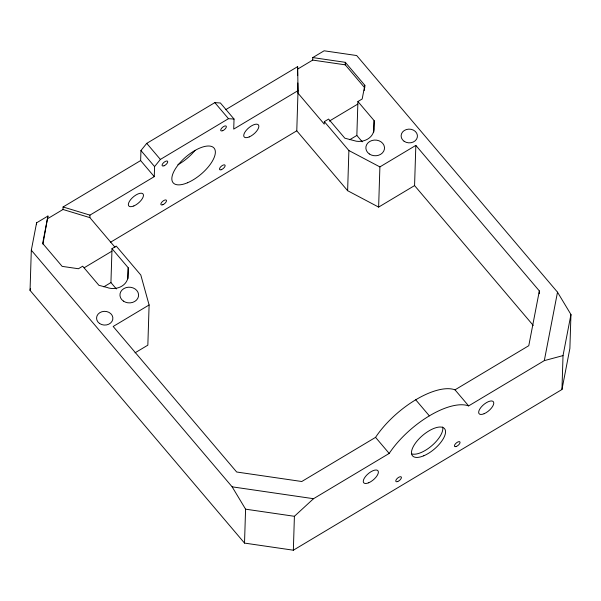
<?xml version="1.0" encoding="UTF-8"?>
<svg xmlns="http://www.w3.org/2000/svg" width="601" height="601" viewBox="0 0 601 601"><rect width="100%" height="100%" fill="white"/><g stroke="black" fill="none" stroke-linecap="round" stroke-linejoin="round"><path stroke-width="0.9" d="M297.675 75.606L297.57 69.145L312.7 60.092L312.775 57.583L324.127 50.792L356.678 55.54L557.51 292.169L570.95 314.518L569.883 348.422L561.965 389.501L293.348 550.208L244.517 543.086L30.05 290.388L31.312 250.204L36.593 222.821L47.945 216.029L42.934 244.096M36.533 224.691L36.593 222.821M47.862 218.539L63 209.486L63.075 206.977L140.634 160.572L140.95 150.528L146.742 143.361L214.842 102.621L220.402 102.989L234.037 119.058L233.721 129.102L298.036 90.623L297.645 66.636L225.683 109.69M114.986 247.214L89.88 217.63L89.955 215.12L154.269 176.641L154.585 166.59L160.377 159.43L228.478 118.682L234.037 119.058M116.346 288.946L110.937 282.568L112.004 248.656L116.263 246.109L140.807 275.033L149.108 304.977L147.846 345.162L135.067 352.81M127.885 278.781L128.231 267.783L112.004 248.656M244.517 543.086L245.584 509.175L232.144 486.833L31.312 250.204M297.57 69.145L297.645 66.636M378.63 207.097L379.892 166.905L415.832 145.397L414.57 185.589L378.63 207.097L347.626 190.697L296.774 130.815L298.036 90.623M293.348 550.208L294.407 516.297L313.527 498.702L389.193 453.432A59.574 25.535 -40.3 0 1 468.637 405.9L544.311 360.63L563.024 355.589L570.95 314.518M312.775 57.583L345.327 62.331L364.822 85.289L362.178 98.985L357.918 101.531L374.145 120.651L373.905 127.487A15.16 12.771 1.8 0 1 356.393 141.227L344.831 138.192L328.604 119.073L324.345 121.62L324.262 124.129L297.961 93.132L297.795 82.991M364.822 85.289L364.739 87.806L345.252 64.84L345.327 62.331M347.626 190.697L348.888 150.535L324.345 121.62M362.26 141.813L356.851 135.443L357.918 101.531M373.762 132.07L374.145 120.651M539.255 293.731L539.345 290.929L415.832 145.397M561.965 389.501L563.024 355.589M128.231 267.783L127.87 277.947A15.16 12.771 1.8 0 1 106.693 287.361L98.917 285.317L82.69 266.198L78.43 268.745L62.151 266.371L42.663 243.413L47.945 216.029M30.05 290.388L30.403 288.563M364.214 90.541L364.567 88.715M539.345 290.929L528.782 345.695L455.002 389.831A59.574 25.535 -40.3 0 0 375.557 437.363L301.777 481.506L236.674 472.01L113.168 326.478L149.108 304.977M544.311 360.63L557.51 292.169M110.381 242.331L296.774 130.815M84.193 267.761L111.921 251.173M329.318 121.109L357.843 104.048M103.808 286.835L110.937 282.568M349.722 139.71L356.851 135.443M312.7 60.092L345.252 64.84M232.144 486.833L313.527 498.702M245.584 509.175L294.407 516.297M63.075 206.977L89.955 215.12M63 209.486L89.88 217.63M348.888 150.535L379.892 166.905M414.57 185.589L533.237 325.411M214.842 102.621L228.478 118.682M455.002 389.831L468.637 405.9M415.712 399.785L429.347 415.847M146.742 143.361L160.377 159.43M140.95 150.528L154.585 166.59M140.634 160.572L154.269 176.641M375.557 437.363L389.193 453.432M195.025 150.378A26.82 11.494 -40.3 0 1 177.896 164.734M442.621 427.018A20.99 8.992 -40.3 0 1 431.984 445.559A20.99 8.992 -40.3 0 1 411.64 453.838M222.746 130.68A3.501 1.502 -40.3 0 0 226.292 126.293A3.501 1.502 -40.3 0 0 221.566 128.291A3.501 1.502 -40.3 0 0 222.746 130.68M187.535 182.749A26.82 11.494 -40.3 0 0 214.73 149.123A26.82 11.494 -40.3 0 0 178.542 164.419A26.82 11.494 -40.3 0 0 187.535 182.749M221.16 169.745A3.501 1.502 -40.3 0 0 225.135 165.433A3.501 1.502 -40.3 0 0 220.642 166.883A3.501 1.502 -40.3 0 0 221.16 169.745M162.879 204.701A3.501 1.502 -40.3 0 0 166.424 200.313A3.501 1.502 -40.3 0 0 161.707 202.304A3.501 1.502 -40.3 0 0 162.879 204.701M164.103 165.763A3.501 1.502 -40.3 0 0 167.649 161.376A3.501 1.502 -40.3 0 0 162.931 163.374A3.501 1.502 -40.3 0 0 164.103 165.763M423.773 455.776A20.99 8.992 -40.3 0 0 445.056 429.46A20.99 8.992 -40.3 0 0 416.733 441.435A20.99 8.992 -40.3 0 0 423.773 455.776M397.794 481.491A3.501 1.502 -40.3 0 0 401.348 477.104A3.501 1.502 -40.3 0 0 396.622 479.102A3.501 1.502 -40.3 0 0 397.794 481.491M456.076 446.543A3.501 1.502 -40.3 0 0 460.05 442.223A3.501 1.502 -40.3 0 0 455.558 443.681A3.501 1.502 -40.3 0 0 456.076 446.543M368.714 482.768A9.331 3.997 -40.3 0 0 378.172 471.071A9.331 3.997 -40.3 0 0 365.588 476.39A9.331 3.997 -40.3 0 0 368.714 482.768M484.105 413.728A9.331 3.997 -40.3 0 0 493.564 402.031A9.331 3.997 -40.3 0 0 480.98 407.35A9.331 3.997 -40.3 0 0 484.105 413.728M249.19 136.938A9.331 3.997 -40.3 0 0 258.648 125.241A9.331 3.997 -40.3 0 0 246.057 130.56A9.331 3.997 -40.3 0 0 249.19 136.938M133.798 205.97A9.331 3.997 -40.3 0 0 143.256 194.273A9.331 3.997 -40.3 0 0 130.665 199.6A9.331 3.997 -40.3 0 0 133.798 205.97M123.37 301.078A9.331 7.858 1.8 0 0 138.478 296.391A9.331 7.858 1.8 0 0 125.962 287.669A9.331 7.858 1.8 0 0 123.37 301.078M369.292 153.954A9.331 7.858 1.8 0 0 384.392 149.258A9.331 7.858 1.8 0 0 371.876 140.536A9.331 7.858 1.8 0 0 369.292 153.954M99.563 323.488A8.166 6.874 1.8 0 0 112.778 319.386A8.166 6.874 1.8 0 0 101.824 311.754A8.166 6.874 1.8 0 0 99.563 323.488M404.12 141.28A8.166 6.874 1.8 0 0 417.334 137.171A8.166 6.874 1.8 0 0 406.381 129.538A8.166 6.874 1.8 0 0 404.12 141.28"/></g></svg>
